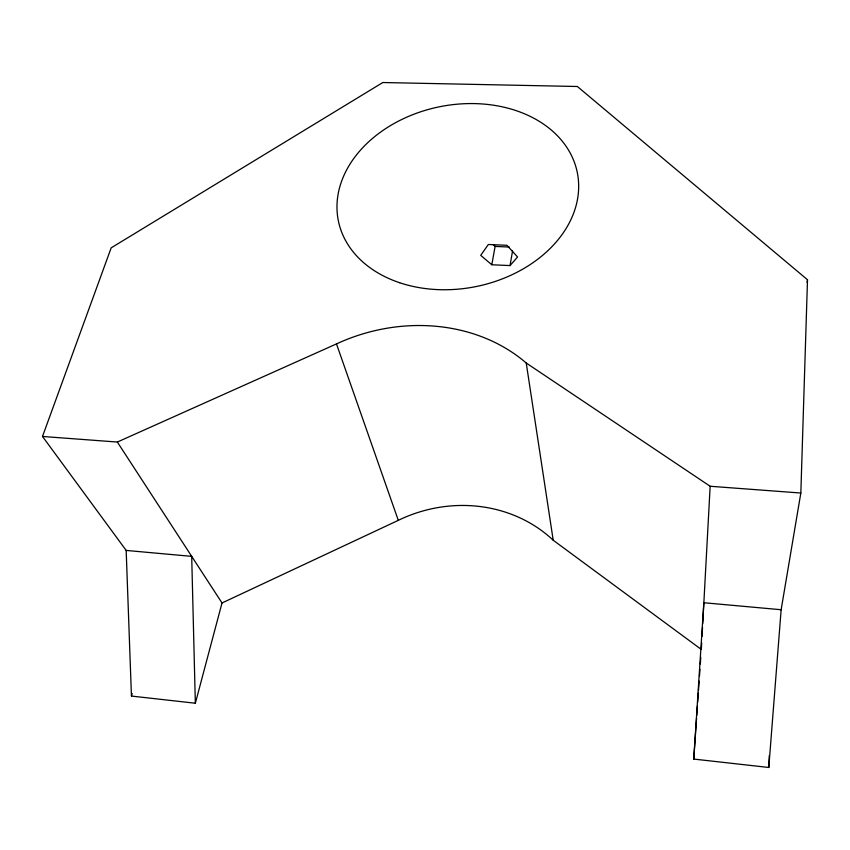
<?xml version="1.0" encoding="UTF-8"?>
<svg xmlns="http://www.w3.org/2000/svg" width="850" height="850" viewBox="0 0 850 850"><rect width="100%" height="100%" fill="white"/><g stroke="black" fill="none" stroke-linecap="round" stroke-linejoin="round"><path stroke-width="1.27" d="M781.139 609.737L703.853 602.735L693.749 759.071L768.793 767.476L781.139 609.737L800.838 493.032L807.5 279.756L577.362 86.498L382.808 82.524L111.18 247.849L42.5 436.464L126.172 550.428L131.442 696.065L195.341 703.226L222.02 602.979L117.343 442.043L42.5 436.464M768.793 767.476L769.282 755.544M701.686 642.961L701.324 649.453L553.212 540.239A136.244 125.162 -20.8 0 0 398.299 520.349L222.02 602.979M702.036 636.48L702.525 627.396M702.737 623.496L710.154 486.264L526.235 363.014A169.756 144.649 -18.2 0 0 336.483 343.91L117.343 442.043M693.749 759.071L696.586 718.122M696.766 715.487L697.404 706.244M697.68 702.281L698.317 693.037M698.498 690.391L699.136 681.148M699.508 675.867L699.964 669.258M700.326 663.977L700.782 657.379M807.128 282.391L807.5 279.756M510.043 265.582L517.565 256.998L506.929 245.289L488.336 244.492L480.717 255.361L491.799 264.754L510.043 265.582L512.571 250.888M491.799 264.754L495.114 246.426L493.319 244.673M131.442 696.065L132.175 693.526M495.114 246.426L509.331 247.042M710.154 486.264L800.838 493.032M126.172 550.428L191.696 556.367L195.341 703.226M336.483 343.91L398.299 520.349M526.235 363.014L553.212 540.239M399.596 282.71A121.89 91.736 -11.4 0 0 578.648 184.354A121.89 91.736 -11.4 0 0 395.261 122.846A121.89 91.736 -11.4 0 0 399.596 282.71"/></g></svg>
